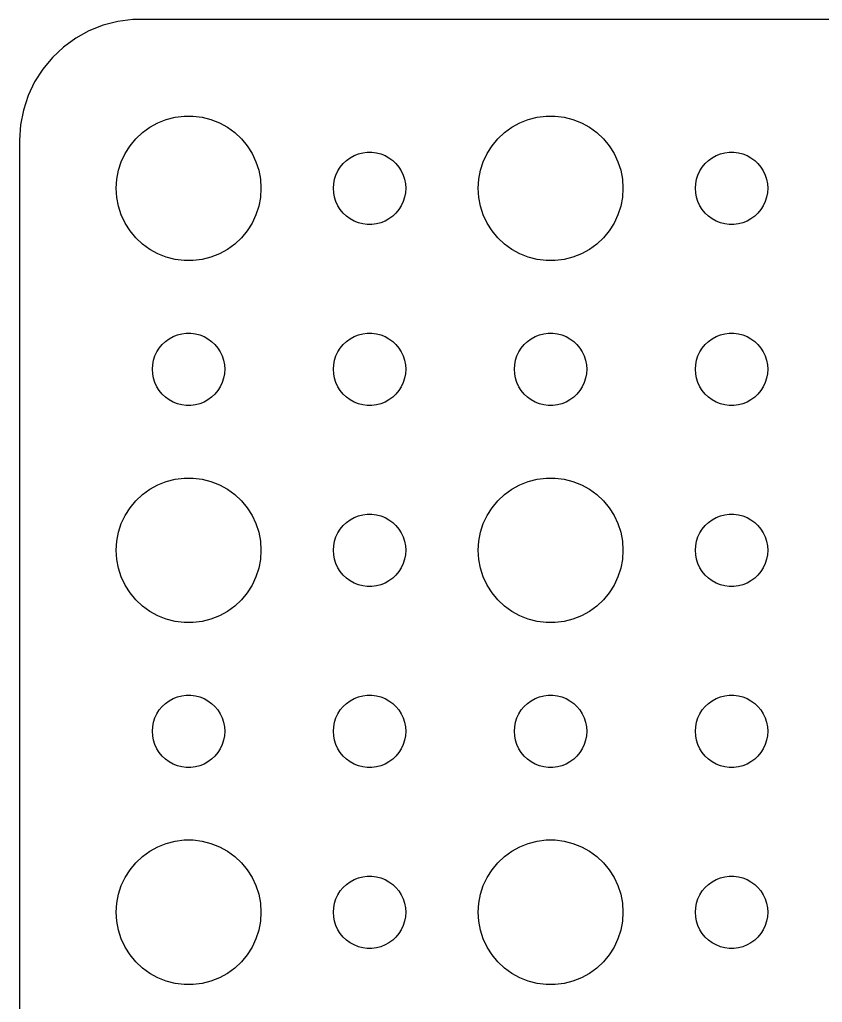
# Model space of a CAD drawing. Header units: metres. Extents: x -37 to 37, y 215 to 541.
# Drawn here: x -37 to -3.74, y 416.27 to 456.99 of the extents above; entities that cross this region are included whole.
import ezdxf

# ---------------------------------------------------------------- set-up
doc = ezdxf.new("R2010")
doc.units = ezdxf.units.M

msp = doc.modelspace()

# ---------------------------------------------------------------- linework, layer by layer
for p, q in [((-32.3139, 456.99), (-32.9369, 456.911)), ((32.3139, 456.99), (-32.3139, 456.99)), ((-34.1289, 456.524), (-34.6791, 456.222)), ((-33.5451, 456.755), (-34.1289, 456.524)), ((-32.9369, 456.911), (-33.5451, 456.755)), ((-34.6791, 456.222), (-35.1871, 455.853)), ((-35.1871, 455.853), (-35.6448, 455.423)), ((-35.6448, 455.423), (-36.0451, 454.939)), ((-36.0451, 454.939), (-36.3815, 454.409)), ((-36.3815, 454.409), (-36.6489, 453.841)), ((-36.6489, 453.841), (-36.8429, 453.243)), ((-36.8429, 453.243), (-36.9606, 452.627)), ((-31.2773, 452.714), (-30.927, 452.853)), ((-30.927, 452.853), (-30.5621, 452.947)), ((-30.5621, 452.947), (-30.1884, 452.994)), ((-30.1884, 452.994), (-29.8116, 452.994)), ((-29.8116, 452.994), (-29.4379, 452.947)), ((-29.4379, 452.947), (-29.0729, 452.853)), ((-29.0729, 452.853), (-28.7227, 452.714)), ((-16.2773, 452.714), (-15.927, 452.853)), ((-15.927, 452.853), (-15.5621, 452.947)), ((-15.5621, 452.947), (-15.1884, 452.994)), ((-15.1884, 452.994), (-14.8116, 452.994)), ((-14.8116, 452.994), (-14.4379, 452.947)), ((-14.4379, 452.947), (-14.0729, 452.853)), ((-14.0729, 452.853), (-13.7227, 452.714)), ((-36.9606, 452.627), (-37, 452)), ((-31.9123, 452.312), (-31.6075, 452.533)), ((-31.6075, 452.533), (-31.2773, 452.714)), ((-28.7227, 452.714), (-28.3925, 452.533)), ((-28.3925, 452.533), (-28.0877, 452.312)), ((-16.9123, 452.312), (-16.6075, 452.533)), ((-16.6075, 452.533), (-16.2773, 452.714)), ((-13.7227, 452.714), (-13.3925, 452.533)), ((-13.3925, 452.533), (-13.0877, 452.312)), ((-32.427, 451.763), (-32.1869, 452.054)), ((-32.1869, 452.054), (-31.9123, 452.312)), ((-28.0877, 452.312), (-27.8131, 452.054)), ((-27.8131, 452.054), (-27.5729, 451.763)), ((-17.427, 451.763), (-17.1869, 452.054)), ((-17.1869, 452.054), (-16.9123, 452.312)), ((-13.0877, 452.312), (-12.8131, 452.054)), ((-12.8131, 452.054), (-12.5729, 451.763)), ((-37, 452), (-37, 388)), ((-32.6289, 451.445), (-32.427, 451.763)), ((-27.5729, 451.763), (-27.3711, 451.445)), ((-17.6289, 451.445), (-17.427, 451.763)), ((-12.5729, 451.763), (-12.3711, 451.445)), ((-32.7893, 451.104), (-32.6289, 451.445)), ((-27.3711, 451.445), (-27.2107, 451.104)), ((-23.4561, 451.156), (-23.3037, 451.266)), ((-23.3037, 451.266), (-23.1387, 451.357)), ((-23.1387, 451.357), (-22.9635, 451.427)), ((-22.9635, 451.427), (-22.7811, 451.473)), ((-22.7811, 451.473), (-22.5942, 451.497)), ((-22.5942, 451.497), (-22.4058, 451.497)), ((-22.4058, 451.497), (-22.2189, 451.473)), ((-22.2189, 451.473), (-22.0365, 451.427)), ((-22.0365, 451.427), (-21.8613, 451.357)), ((-21.8613, 451.357), (-21.6963, 451.266)), ((-21.6963, 451.266), (-21.5439, 451.156)), ((-17.7893, 451.104), (-17.6289, 451.445)), ((-12.3711, 451.445), (-12.2107, 451.104)), ((-8.45613, 451.156), (-8.30373, 451.266)), ((-8.30373, 451.266), (-8.13866, 451.357)), ((-8.13866, 451.357), (-7.96352, 451.427)), ((-7.96352, 451.427), (-7.78107, 451.473)), ((-7.78107, 451.473), (-7.59418, 451.497)), ((-7.59418, 451.497), (-7.40581, 451.497)), ((-7.40581, 451.497), (-7.21892, 451.473)), ((-7.21892, 451.473), (-7.03647, 451.427)), ((-7.03647, 451.427), (-6.86133, 451.357)), ((-6.86133, 451.357), (-6.69626, 451.266)), ((-6.69626, 451.266), (-6.54385, 451.156)), ((-32.9057, 450.746), (-32.7893, 451.104)), ((-27.2107, 451.104), (-27.0942, 450.746)), ((-23.8145, 450.723), (-23.7135, 450.882)), ((-23.7135, 450.882), (-23.5934, 451.027)), ((-23.5934, 451.027), (-23.4561, 451.156)), ((-21.5439, 451.156), (-21.4065, 451.027)), ((-21.4065, 451.027), (-21.2865, 450.882)), ((-21.2865, 450.882), (-21.1855, 450.723)), ((-17.9057, 450.746), (-17.7893, 451.104)), ((-12.2107, 451.104), (-12.0942, 450.746)), ((-8.81445, 450.723), (-8.71352, 450.882)), ((-8.71352, 450.882), (-8.59344, 451.027)), ((-8.59344, 451.027), (-8.45613, 451.156)), ((-6.54385, 451.156), (-6.40654, 451.027)), ((-6.40654, 451.027), (-6.28647, 450.882)), ((-6.28647, 450.882), (-6.18553, 450.723)), ((-32.9763, 450.376), (-32.9057, 450.746)), ((-27.0942, 450.746), (-27.0237, 450.376)), ((-23.9529, 450.373), (-23.8947, 450.552)), ((-23.8947, 450.552), (-23.8145, 450.723)), ((-21.1855, 450.723), (-21.1053, 450.552)), ((-21.1053, 450.552), (-21.0471, 450.373)), ((-17.9763, 450.376), (-17.9057, 450.746)), ((-12.0942, 450.746), (-12.0237, 450.376)), ((-8.95287, 450.373), (-8.89465, 450.552)), ((-8.89465, 450.552), (-8.81445, 450.723)), ((-6.18553, 450.723), (-6.10533, 450.552)), ((-6.10533, 450.552), (-6.04712, 450.373)), ((-33, 450), (-32.9763, 450.376)), ((-32.9763, 449.624), (-33, 450)), ((-27.0237, 450.376), (-27, 450)), ((-27, 450), (-27.0237, 449.624)), ((-24, 450), (-23.9882, 450.188)), ((-23.9882, 449.812), (-24, 450)), ((-23.9882, 450.188), (-23.9529, 450.373)), ((-21.0471, 450.373), (-21.0118, 450.188)), ((-21.0118, 450.188), (-21, 450)), ((-21, 450), (-21.0118, 449.812)), ((-18, 450), (-17.9763, 450.376)), ((-17.9763, 449.624), (-18, 450)), ((-12.0237, 450.376), (-12, 450)), ((-12, 450), (-12.0237, 449.624)), ((-9, 450), (-8.98816, 450.188)), ((-8.98816, 449.812), (-9, 450)), ((-8.98816, 450.188), (-8.95287, 450.373)), ((-6.04712, 450.373), (-6.01183, 450.188)), ((-6.01183, 450.188), (-6, 450)), ((-6, 450), (-6.01183, 449.812)), ((-32.9057, 449.254), (-32.9763, 449.624)), ((-27.0237, 449.624), (-27.0942, 449.254)), ((-23.9529, 449.627), (-23.9882, 449.812)), ((-23.8947, 449.448), (-23.9529, 449.627)), ((-21.0471, 449.627), (-21.1053, 449.448)), ((-21.0118, 449.812), (-21.0471, 449.627)), ((-17.9057, 449.254), (-17.9763, 449.624)), ((-12.0237, 449.624), (-12.0942, 449.254)), ((-8.95287, 449.627), (-8.98816, 449.812)), ((-8.89465, 449.448), (-8.95287, 449.627)), ((-6.04712, 449.627), (-6.10533, 449.448)), ((-6.01183, 449.812), (-6.04712, 449.627)), ((-32.7893, 448.896), (-32.9057, 449.254)), ((-27.0942, 449.254), (-27.2107, 448.896)), ((-23.8145, 449.277), (-23.8947, 449.448)), ((-23.7135, 449.118), (-23.8145, 449.277)), ((-21.1855, 449.277), (-21.2865, 449.118)), ((-21.1053, 449.448), (-21.1855, 449.277)), ((-17.7893, 448.896), (-17.9057, 449.254)), ((-12.0942, 449.254), (-12.2107, 448.896)), ((-8.81445, 449.277), (-8.89465, 449.448)), ((-8.71352, 449.118), (-8.81445, 449.277)), ((-6.18553, 449.277), (-6.28647, 449.118)), ((-6.10533, 449.448), (-6.18553, 449.277)), ((-32.6289, 448.555), (-32.7893, 448.896)), ((-27.2107, 448.896), (-27.3711, 448.555)), ((-23.5934, 448.973), (-23.7135, 449.118)), ((-23.4561, 448.844), (-23.5934, 448.973)), ((-23.3037, 448.734), (-23.4561, 448.844)), ((-21.5439, 448.844), (-21.6963, 448.734)), ((-21.4065, 448.973), (-21.5439, 448.844)), ((-21.2865, 449.118), (-21.4065, 448.973)), ((-17.6289, 448.555), (-17.7893, 448.896)), ((-12.2107, 448.896), (-12.3711, 448.555)), ((-8.59344, 448.973), (-8.71352, 449.118)), ((-8.45613, 448.844), (-8.59344, 448.973)), ((-8.30373, 448.734), (-8.45613, 448.844)), ((-6.54385, 448.844), (-6.69626, 448.734)), ((-6.40654, 448.973), (-6.54385, 448.844)), ((-6.28647, 449.118), (-6.40654, 448.973)), ((-32.427, 448.237), (-32.6289, 448.555)), ((-27.3711, 448.555), (-27.5729, 448.237)), ((-23.1387, 448.643), (-23.3037, 448.734)), ((-22.9635, 448.573), (-23.1387, 448.643)), ((-22.7811, 448.527), (-22.9635, 448.573)), ((-22.5942, 448.503), (-22.7811, 448.527)), ((-22.4058, 448.503), (-22.5942, 448.503)), ((-22.2189, 448.527), (-22.4058, 448.503)), ((-22.0365, 448.573), (-22.2189, 448.527)), ((-21.8613, 448.643), (-22.0365, 448.573)), ((-21.6963, 448.734), (-21.8613, 448.643)), ((-17.427, 448.237), (-17.6289, 448.555)), ((-12.3711, 448.555), (-12.5729, 448.237)), ((-8.13866, 448.643), (-8.30373, 448.734)), ((-7.96352, 448.573), (-8.13866, 448.643)), ((-7.78107, 448.527), (-7.96352, 448.573)), ((-7.59418, 448.503), (-7.78107, 448.527)), ((-7.40581, 448.503), (-7.59418, 448.503)), ((-7.21892, 448.527), (-7.40581, 448.503)), ((-7.03647, 448.573), (-7.21892, 448.527)), ((-6.86133, 448.643), (-7.03647, 448.573)), ((-6.69626, 448.734), (-6.86133, 448.643)), ((-32.1869, 447.946), (-32.427, 448.237)), ((-27.5729, 448.237), (-27.8131, 447.946)), ((-17.1869, 447.946), (-17.427, 448.237)), ((-12.5729, 448.237), (-12.8131, 447.946)), ((-31.9123, 447.688), (-32.1869, 447.946)), ((-31.6075, 447.467), (-31.9123, 447.688)), ((-28.0877, 447.688), (-28.3925, 447.467)), ((-27.8131, 447.946), (-28.0877, 447.688)), ((-16.9123, 447.688), (-17.1869, 447.946)), ((-16.6075, 447.467), (-16.9123, 447.688)), ((-13.0877, 447.688), (-13.3925, 447.467)), ((-12.8131, 447.946), (-13.0877, 447.688)), ((-31.2773, 447.286), (-31.6075, 447.467)), ((-30.927, 447.147), (-31.2773, 447.286)), ((-28.7227, 447.286), (-29.0729, 447.147)), ((-28.3925, 447.467), (-28.7227, 447.286)), ((-16.2773, 447.286), (-16.6075, 447.467)), ((-15.927, 447.147), (-16.2773, 447.286)), ((-13.7227, 447.286), (-14.0729, 447.147)), ((-13.3925, 447.467), (-13.7227, 447.286)), ((-30.5621, 447.053), (-30.927, 447.147)), ((-30.1884, 447.006), (-30.5621, 447.053)), ((-29.8116, 447.006), (-30.1884, 447.006)), ((-29.4379, 447.053), (-29.8116, 447.006)), ((-29.0729, 447.147), (-29.4379, 447.053)), ((-15.5621, 447.053), (-15.927, 447.147)), ((-15.1884, 447.006), (-15.5621, 447.053)), ((-14.8116, 447.006), (-15.1884, 447.006)), ((-14.4379, 447.053), (-14.8116, 447.006)), ((-14.0729, 447.147), (-14.4379, 447.053)), ((-30.6387, 443.857), (-30.4635, 443.927)), ((-30.4635, 443.927), (-30.2811, 443.973)), ((-30.2811, 443.973), (-30.0942, 443.997)), ((-30.0942, 443.997), (-29.9058, 443.997)), ((-29.9058, 443.997), (-29.7189, 443.973)), ((-29.7189, 443.973), (-29.5365, 443.927)), ((-29.5365, 443.927), (-29.3613, 443.857)), ((-23.1387, 443.857), (-22.9635, 443.927)), ((-22.9635, 443.927), (-22.7811, 443.973)), ((-22.7811, 443.973), (-22.5942, 443.997)), ((-22.5942, 443.997), (-22.4058, 443.997)), ((-22.4058, 443.997), (-22.2189, 443.973)), ((-22.2189, 443.973), (-22.0365, 443.927)), ((-22.0365, 443.927), (-21.8613, 443.857)), ((-15.6387, 443.857), (-15.4635, 443.927)), ((-15.4635, 443.927), (-15.2811, 443.973)), ((-15.2811, 443.973), (-15.0942, 443.997)), ((-15.0942, 443.997), (-14.9058, 443.997)), ((-14.9058, 443.997), (-14.7189, 443.973)), ((-14.7189, 443.973), (-14.5365, 443.927)), ((-14.5365, 443.927), (-14.3613, 443.857)), ((-8.13866, 443.857), (-7.96352, 443.927)), ((-7.96352, 443.927), (-7.78107, 443.973)), ((-7.78107, 443.973), (-7.59418, 443.997)), ((-7.59418, 443.997), (-7.40581, 443.997)), ((-7.40581, 443.997), (-7.21892, 443.973)), ((-7.21892, 443.973), (-7.03647, 443.927)), ((-7.03647, 443.927), (-6.86133, 443.857)), ((-31.2135, 443.382), (-31.0934, 443.527)), ((-31.0934, 443.527), (-30.9561, 443.656)), ((-30.9561, 443.656), (-30.8037, 443.766)), ((-30.8037, 443.766), (-30.6387, 443.857)), ((-29.3613, 443.857), (-29.1963, 443.766)), ((-29.1963, 443.766), (-29.0439, 443.656)), ((-29.0439, 443.656), (-28.9065, 443.527)), ((-28.9065, 443.527), (-28.7865, 443.382)), ((-23.7135, 443.382), (-23.5934, 443.527)), ((-23.5934, 443.527), (-23.4561, 443.656)), ((-23.4561, 443.656), (-23.3037, 443.766)), ((-23.3037, 443.766), (-23.1387, 443.857)), ((-21.8613, 443.857), (-21.6963, 443.766)), ((-21.6963, 443.766), (-21.5439, 443.656)), ((-21.5439, 443.656), (-21.4065, 443.527)), ((-21.4065, 443.527), (-21.2865, 443.382)), ((-16.2135, 443.382), (-16.0934, 443.527)), ((-16.0934, 443.527), (-15.9561, 443.656)), ((-15.9561, 443.656), (-15.8037, 443.766)), ((-15.8037, 443.766), (-15.6387, 443.857)), ((-14.3613, 443.857), (-14.1963, 443.766)), ((-14.1963, 443.766), (-14.0439, 443.656)), ((-14.0439, 443.656), (-13.9065, 443.527)), ((-13.9065, 443.527), (-13.7865, 443.382)), ((-8.71352, 443.382), (-8.59344, 443.527)), ((-8.59344, 443.527), (-8.45613, 443.656)), ((-8.45613, 443.656), (-8.30373, 443.766)), ((-8.30373, 443.766), (-8.13866, 443.857)), ((-6.86133, 443.857), (-6.69626, 443.766)), ((-6.69626, 443.766), (-6.54385, 443.656)), ((-6.54385, 443.656), (-6.40654, 443.527)), ((-6.40654, 443.527), (-6.28647, 443.382)), ((-31.3947, 443.052), (-31.3145, 443.223)), ((-31.3145, 443.223), (-31.2135, 443.382)), ((-28.7865, 443.382), (-28.6855, 443.223)), ((-28.6855, 443.223), (-28.6053, 443.052)), ((-23.8947, 443.052), (-23.8145, 443.223)), ((-23.8145, 443.223), (-23.7135, 443.382)), ((-21.2865, 443.382), (-21.1855, 443.223)), ((-21.1855, 443.223), (-21.1053, 443.052)), ((-16.3947, 443.052), (-16.3145, 443.223)), ((-16.3145, 443.223), (-16.2135, 443.382)), ((-13.7865, 443.382), (-13.6855, 443.223)), ((-13.6855, 443.223), (-13.6053, 443.052)), ((-8.89465, 443.052), (-8.81445, 443.223)), ((-8.81445, 443.223), (-8.71352, 443.382)), ((-6.28647, 443.382), (-6.18553, 443.223)), ((-6.18553, 443.223), (-6.10533, 443.052)), ((-31.5, 442.5), (-31.4882, 442.688)), ((-31.4882, 442.688), (-31.4529, 442.873)), ((-31.4529, 442.873), (-31.3947, 443.052)), ((-28.6053, 443.052), (-28.5471, 442.873)), ((-28.5471, 442.873), (-28.5118, 442.688)), ((-28.5118, 442.688), (-28.5, 442.5)), ((-24, 442.5), (-23.9882, 442.688)), ((-23.9882, 442.688), (-23.9529, 442.873)), ((-23.9529, 442.873), (-23.8947, 443.052)), ((-21.1053, 443.052), (-21.0471, 442.873)), ((-21.0471, 442.873), (-21.0118, 442.688)), ((-21.0118, 442.688), (-21, 442.5)), ((-16.5, 442.5), (-16.4882, 442.688)), ((-16.4882, 442.688), (-16.4529, 442.873)), ((-16.4529, 442.873), (-16.3947, 443.052)), ((-13.6053, 443.052), (-13.5471, 442.873)), ((-13.5471, 442.873), (-13.5118, 442.688)), ((-13.5118, 442.688), (-13.5, 442.5)), ((-9, 442.5), (-8.98816, 442.688)), ((-8.98816, 442.688), (-8.95287, 442.873)), ((-8.95287, 442.873), (-8.89465, 443.052)), ((-6.10533, 443.052), (-6.04712, 442.873)), ((-6.04712, 442.873), (-6.01183, 442.688)), ((-6.01183, 442.688), (-6, 442.5)), ((-31.4882, 442.312), (-31.5, 442.5)), ((-31.4529, 442.127), (-31.4882, 442.312)), ((-28.5118, 442.312), (-28.5471, 442.127)), ((-28.5, 442.5), (-28.5118, 442.312)), ((-23.9882, 442.312), (-24, 442.5)), ((-23.9529, 442.127), (-23.9882, 442.312)), ((-21.0118, 442.312), (-21.0471, 442.127)), ((-21, 442.5), (-21.0118, 442.312)), ((-16.4882, 442.312), (-16.5, 442.5)), ((-16.4529, 442.127), (-16.4882, 442.312)), ((-13.5118, 442.312), (-13.5471, 442.127)), ((-13.5, 442.5), (-13.5118, 442.312)), ((-8.98816, 442.312), (-9, 442.5)), ((-8.95287, 442.127), (-8.98816, 442.312)), ((-6.01183, 442.312), (-6.04712, 442.127)), ((-6, 442.5), (-6.01183, 442.312)), ((-31.3947, 441.948), (-31.4529, 442.127)), ((-31.3145, 441.777), (-31.3947, 441.948)), ((-28.6053, 441.948), (-28.6855, 441.777)), ((-28.5471, 442.127), (-28.6053, 441.948)), ((-23.8947, 441.948), (-23.9529, 442.127)), ((-23.8145, 441.777), (-23.8947, 441.948)), ((-21.1053, 441.948), (-21.1855, 441.777)), ((-21.0471, 442.127), (-21.1053, 441.948)), ((-16.3947, 441.948), (-16.4529, 442.127)), ((-16.3145, 441.777), (-16.3947, 441.948)), ((-13.6053, 441.948), (-13.6855, 441.777)), ((-13.5471, 442.127), (-13.6053, 441.948)), ((-8.89465, 441.948), (-8.95287, 442.127)), ((-8.81445, 441.777), (-8.89465, 441.948)), ((-6.10533, 441.948), (-6.18553, 441.777)), ((-6.04712, 442.127), (-6.10533, 441.948)), ((-31.2135, 441.618), (-31.3145, 441.777)), ((-31.0934, 441.473), (-31.2135, 441.618)), ((-30.9561, 441.344), (-31.0934, 441.473)), ((-28.9065, 441.473), (-29.0439, 441.344)), ((-28.7865, 441.618), (-28.9065, 441.473)), ((-28.6855, 441.777), (-28.7865, 441.618)), ((-23.7135, 441.618), (-23.8145, 441.777)), ((-23.5934, 441.473), (-23.7135, 441.618)), ((-23.4561, 441.344), (-23.5934, 441.473)), ((-21.4065, 441.473), (-21.5439, 441.344)), ((-21.2865, 441.618), (-21.4065, 441.473)), ((-21.1855, 441.777), (-21.2865, 441.618)), ((-16.2135, 441.618), (-16.3145, 441.777)), ((-16.0934, 441.473), (-16.2135, 441.618)), ((-15.9561, 441.344), (-16.0934, 441.473)), ((-13.9065, 441.473), (-14.0439, 441.344)), ((-13.7865, 441.618), (-13.9065, 441.473)), ((-13.6855, 441.777), (-13.7865, 441.618)), ((-8.71352, 441.618), (-8.81445, 441.777)), ((-8.59344, 441.473), (-8.71352, 441.618)), ((-8.45613, 441.344), (-8.59344, 441.473)), ((-6.40654, 441.473), (-6.54385, 441.344)), ((-6.28647, 441.618), (-6.40654, 441.473)), ((-6.18553, 441.777), (-6.28647, 441.618)), ((-30.8037, 441.234), (-30.9561, 441.344)), ((-30.6387, 441.143), (-30.8037, 441.234)), ((-30.4635, 441.073), (-30.6387, 441.143)), ((-30.2811, 441.027), (-30.4635, 441.073)), ((-29.5365, 441.073), (-29.7189, 441.027)), ((-29.3613, 441.143), (-29.5365, 441.073)), ((-29.1963, 441.234), (-29.3613, 441.143)), ((-29.0439, 441.344), (-29.1963, 441.234)), ((-23.3037, 441.234), (-23.4561, 441.344)), ((-23.1387, 441.143), (-23.3037, 441.234)), ((-22.9635, 441.073), (-23.1387, 441.143)), ((-22.7811, 441.027), (-22.9635, 441.073)), ((-22.0365, 441.073), (-22.2189, 441.027)), ((-21.8613, 441.143), (-22.0365, 441.073)), ((-21.6963, 441.234), (-21.8613, 441.143)), ((-21.5439, 441.344), (-21.6963, 441.234)), ((-15.8037, 441.234), (-15.9561, 441.344)), ((-15.6387, 441.143), (-15.8037, 441.234)), ((-15.4635, 441.073), (-15.6387, 441.143)), ((-15.2811, 441.027), (-15.4635, 441.073)), ((-14.5365, 441.073), (-14.7189, 441.027)), ((-14.3613, 441.143), (-14.5365, 441.073)), ((-14.1963, 441.234), (-14.3613, 441.143)), ((-14.0439, 441.344), (-14.1963, 441.234)), ((-8.30373, 441.234), (-8.45613, 441.344)), ((-8.13866, 441.143), (-8.30373, 441.234)), ((-7.96352, 441.073), (-8.13866, 441.143)), ((-7.78107, 441.027), (-7.96352, 441.073)), ((-7.03647, 441.073), (-7.21892, 441.027)), ((-6.86133, 441.143), (-7.03647, 441.073)), ((-6.69626, 441.234), (-6.86133, 441.143)), ((-6.54385, 441.344), (-6.69626, 441.234)), ((-30.0942, 441.003), (-30.2811, 441.027)), ((-29.9058, 441.003), (-30.0942, 441.003)), ((-29.7189, 441.027), (-29.9058, 441.003)), ((-22.5942, 441.003), (-22.7811, 441.027)), ((-22.4058, 441.003), (-22.5942, 441.003)), ((-22.2189, 441.027), (-22.4058, 441.003)), ((-15.0942, 441.003), (-15.2811, 441.027)), ((-14.9058, 441.003), (-15.0942, 441.003)), ((-14.7189, 441.027), (-14.9058, 441.003)), ((-7.59418, 441.003), (-7.78107, 441.027)), ((-7.40581, 441.003), (-7.59418, 441.003)), ((-7.21892, 441.027), (-7.40581, 441.003)), ((-31.2773, 437.714), (-30.927, 437.853)), ((-30.927, 437.853), (-30.5621, 437.947)), ((-30.5621, 437.947), (-30.1884, 437.994)), ((-30.1884, 437.994), (-29.8116, 437.994)), ((-29.8116, 437.994), (-29.4379, 437.947)), ((-29.4379, 437.947), (-29.0729, 437.853)), ((-29.0729, 437.853), (-28.7227, 437.714)), ((-16.2773, 437.714), (-15.927, 437.853)), ((-15.927, 437.853), (-15.5621, 437.947)), ((-15.5621, 437.947), (-15.1884, 437.994)), ((-15.1884, 437.994), (-14.8116, 437.994)), ((-14.8116, 437.994), (-14.4379, 437.947)), ((-14.4379, 437.947), (-14.0729, 437.853)), ((-14.0729, 437.853), (-13.7227, 437.714)), ((-31.9123, 437.312), (-31.6075, 437.533)), ((-31.6075, 437.533), (-31.2773, 437.714)), ((-28.7227, 437.714), (-28.3925, 437.533)), ((-28.3925, 437.533), (-28.0877, 437.312)), ((-16.9123, 437.312), (-16.6075, 437.533)), ((-16.6075, 437.533), (-16.2773, 437.714)), ((-13.7227, 437.714), (-13.3925, 437.533)), ((-13.3925, 437.533), (-13.0877, 437.312)), ((-32.427, 436.763), (-32.1869, 437.054)), ((-32.1869, 437.054), (-31.9123, 437.312)), ((-28.0877, 437.312), (-27.8131, 437.054)), ((-27.8131, 437.054), (-27.5729, 436.763)), ((-17.427, 436.763), (-17.1869, 437.054)), ((-17.1869, 437.054), (-16.9123, 437.312)), ((-13.0877, 437.312), (-12.8131, 437.054)), ((-12.8131, 437.054), (-12.5729, 436.763)), ((-32.6289, 436.445), (-32.427, 436.763)), ((-27.5729, 436.763), (-27.3711, 436.445)), ((-17.6289, 436.445), (-17.427, 436.763)), ((-12.5729, 436.763), (-12.3711, 436.445)), ((-32.7893, 436.104), (-32.6289, 436.445)), ((-27.3711, 436.445), (-27.2107, 436.104)), ((-23.5934, 436.027), (-23.4561, 436.156)), ((-23.4561, 436.156), (-23.3037, 436.266)), ((-23.3037, 436.266), (-23.1387, 436.357)), ((-23.1387, 436.357), (-22.9635, 436.427)), ((-22.9635, 436.427), (-22.7811, 436.473)), ((-22.7811, 436.473), (-22.5942, 436.497)), ((-22.5942, 436.497), (-22.4058, 436.497)), ((-22.4058, 436.497), (-22.2189, 436.473)), ((-22.2189, 436.473), (-22.0365, 436.427)), ((-22.0365, 436.427), (-21.8613, 436.357)), ((-21.8613, 436.357), (-21.6963, 436.266)), ((-21.6963, 436.266), (-21.5439, 436.156)), ((-21.5439, 436.156), (-21.4065, 436.027)), ((-17.7893, 436.104), (-17.6289, 436.445)), ((-12.3711, 436.445), (-12.2107, 436.104)), ((-8.59344, 436.027), (-8.45613, 436.156)), ((-8.45613, 436.156), (-8.30373, 436.266)), ((-8.30373, 436.266), (-8.13866, 436.357)), ((-8.13866, 436.357), (-7.96352, 436.427)), ((-7.96352, 436.427), (-7.78107, 436.473)), ((-7.78107, 436.473), (-7.59418, 436.497)), ((-7.59418, 436.497), (-7.40581, 436.497)), ((-7.40581, 436.497), (-7.21892, 436.473)), ((-7.21892, 436.473), (-7.03647, 436.427)), ((-7.03647, 436.427), (-6.86133, 436.357)), ((-6.86133, 436.357), (-6.69626, 436.266)), ((-6.69626, 436.266), (-6.54385, 436.156)), ((-6.54385, 436.156), (-6.40654, 436.027)), ((-32.9763, 435.376), (-32.9057, 435.746)), ((-32.9057, 435.746), (-32.7893, 436.104)), ((-27.2107, 436.104), (-27.0942, 435.746)), ((-27.0942, 435.746), (-27.0237, 435.376)), ((-23.8145, 435.723), (-23.7135, 435.882)), ((-23.7135, 435.882), (-23.5934, 436.027)), ((-21.4065, 436.027), (-21.2865, 435.882)), ((-21.2865, 435.882), (-21.1855, 435.723)), ((-17.9763, 435.376), (-17.9057, 435.746)), ((-17.9057, 435.746), (-17.7893, 436.104)), ((-12.2107, 436.104), (-12.0942, 435.746)), ((-12.0942, 435.746), (-12.0237, 435.376)), ((-8.81445, 435.723), (-8.71352, 435.882)), ((-8.71352, 435.882), (-8.59344, 436.027)), ((-6.40654, 436.027), (-6.28647, 435.882)), ((-6.28647, 435.882), (-6.18553, 435.723)), ((-33, 435), (-32.9763, 435.376)), ((-27.0237, 435.376), (-27, 435)), ((-23.9882, 435.188), (-23.9529, 435.373)), ((-23.9529, 435.373), (-23.8947, 435.552)), ((-23.8947, 435.552), (-23.8145, 435.723)), ((-21.1855, 435.723), (-21.1053, 435.552)), ((-21.1053, 435.552), (-21.0471, 435.373)), ((-21.0471, 435.373), (-21.0118, 435.188)), ((-18, 435), (-17.9763, 435.376)), ((-12.0237, 435.376), (-12, 435)), ((-8.98816, 435.188), (-8.95287, 435.373)), ((-8.95287, 435.373), (-8.89465, 435.552)), ((-8.89465, 435.552), (-8.81445, 435.723)), ((-6.18553, 435.723), (-6.10533, 435.552)), ((-6.10533, 435.552), (-6.04712, 435.373)), ((-6.04712, 435.373), (-6.01183, 435.188)), ((-32.9763, 434.624), (-33, 435)), ((-27, 435), (-27.0237, 434.624)), ((-24, 435), (-23.9882, 435.188)), ((-23.9882, 434.812), (-24, 435)), ((-21.0118, 435.188), (-21, 435)), ((-21, 435), (-21.0118, 434.812)), ((-17.9763, 434.624), (-18, 435)), ((-12, 435), (-12.0237, 434.624)), ((-9, 435), (-8.98816, 435.188)), ((-8.98816, 434.812), (-9, 435)), ((-6.01183, 435.188), (-6, 435)), ((-6, 435), (-6.01183, 434.812)), ((-32.9057, 434.254), (-32.9763, 434.624)), ((-27.0237, 434.624), (-27.0942, 434.254)), ((-23.9529, 434.627), (-23.9882, 434.812)), ((-23.8947, 434.448), (-23.9529, 434.627)), ((-21.0471, 434.627), (-21.1053, 434.448)), ((-21.0118, 434.812), (-21.0471, 434.627)), ((-17.9057, 434.254), (-17.9763, 434.624)), ((-12.0237, 434.624), (-12.0942, 434.254)), ((-8.95287, 434.627), (-8.98816, 434.812)), ((-8.89465, 434.448), (-8.95287, 434.627)), ((-6.04712, 434.627), (-6.10533, 434.448)), ((-6.01183, 434.812), (-6.04712, 434.627)), ((-32.7893, 433.896), (-32.9057, 434.254)), ((-27.0942, 434.254), (-27.2107, 433.896)), ((-23.8145, 434.277), (-23.8947, 434.448)), ((-23.7135, 434.118), (-23.8145, 434.277)), ((-23.5934, 433.973), (-23.7135, 434.118)), ((-21.2865, 434.118), (-21.4065, 433.973)), ((-21.1855, 434.277), (-21.2865, 434.118)), ((-21.1053, 434.448), (-21.1855, 434.277)), ((-17.7893, 433.896), (-17.9057, 434.254)), ((-12.0942, 434.254), (-12.2107, 433.896)), ((-8.81445, 434.277), (-8.89465, 434.448)), ((-8.71352, 434.118), (-8.81445, 434.277)), ((-8.59344, 433.973), (-8.71352, 434.118)), ((-6.28647, 434.118), (-6.40654, 433.973)), ((-6.18553, 434.277), (-6.28647, 434.118)), ((-6.10533, 434.448), (-6.18553, 434.277)), ((-32.6289, 433.555), (-32.7893, 433.896)), ((-27.2107, 433.896), (-27.3711, 433.555)), ((-23.4561, 433.844), (-23.5934, 433.973)), ((-23.3037, 433.734), (-23.4561, 433.844)), ((-23.1387, 433.643), (-23.3037, 433.734)), ((-21.6963, 433.734), (-21.8613, 433.643)), ((-21.5439, 433.844), (-21.6963, 433.734)), ((-21.4065, 433.973), (-21.5439, 433.844)), ((-17.6289, 433.555), (-17.7893, 433.896)), ((-12.2107, 433.896), (-12.3711, 433.555)), ((-8.45613, 433.844), (-8.59344, 433.973)), ((-8.30373, 433.734), (-8.45613, 433.844)), ((-8.13866, 433.643), (-8.30373, 433.734)), ((-6.69626, 433.734), (-6.86133, 433.643)), ((-6.54385, 433.844), (-6.69626, 433.734)), ((-6.40654, 433.973), (-6.54385, 433.844)), ((-32.427, 433.237), (-32.6289, 433.555)), ((-27.3711, 433.555), (-27.5729, 433.237)), ((-22.9635, 433.573), (-23.1387, 433.643)), ((-22.7811, 433.527), (-22.9635, 433.573)), ((-22.5942, 433.503), (-22.7811, 433.527)), ((-22.4058, 433.503), (-22.5942, 433.503)), ((-22.2189, 433.527), (-22.4058, 433.503)), ((-22.0365, 433.573), (-22.2189, 433.527)), ((-21.8613, 433.643), (-22.0365, 433.573)), ((-17.427, 433.237), (-17.6289, 433.555)), ((-12.3711, 433.555), (-12.5729, 433.237)), ((-7.96352, 433.573), (-8.13866, 433.643)), ((-7.78107, 433.527), (-7.96352, 433.573)), ((-7.59418, 433.503), (-7.78107, 433.527)), ((-7.40581, 433.503), (-7.59418, 433.503)), ((-7.21892, 433.527), (-7.40581, 433.503)), ((-7.03647, 433.573), (-7.21892, 433.527)), ((-6.86133, 433.643), (-7.03647, 433.573)), ((-32.1869, 432.946), (-32.427, 433.237)), ((-31.9123, 432.688), (-32.1869, 432.946)), ((-27.8131, 432.946), (-28.0877, 432.688)), ((-27.5729, 433.237), (-27.8131, 432.946)), ((-17.1869, 432.946), (-17.427, 433.237)), ((-16.9123, 432.688), (-17.1869, 432.946)), ((-12.8131, 432.946), (-13.0877, 432.688)), ((-12.5729, 433.237), (-12.8131, 432.946)), ((-31.6075, 432.467), (-31.9123, 432.688)), ((-28.0877, 432.688), (-28.3925, 432.467)), ((-16.6075, 432.467), (-16.9123, 432.688)), ((-13.0877, 432.688), (-13.3925, 432.467)), ((-31.2773, 432.286), (-31.6075, 432.467)), ((-30.927, 432.147), (-31.2773, 432.286)), ((-30.5621, 432.053), (-30.927, 432.147)), ((-29.0729, 432.147), (-29.4379, 432.053)), ((-28.7227, 432.286), (-29.0729, 432.147)), ((-28.3925, 432.467), (-28.7227, 432.286)), ((-16.2773, 432.286), (-16.6075, 432.467)), ((-15.927, 432.147), (-16.2773, 432.286)), ((-15.5621, 432.053), (-15.927, 432.147)), ((-14.0729, 432.147), (-14.4379, 432.053)), ((-13.7227, 432.286), (-14.0729, 432.147)), ((-13.3925, 432.467), (-13.7227, 432.286)), ((-30.1884, 432.006), (-30.5621, 432.053)), ((-29.8116, 432.006), (-30.1884, 432.006)), ((-29.4379, 432.053), (-29.8116, 432.006)), ((-15.1884, 432.006), (-15.5621, 432.053)), ((-14.8116, 432.006), (-15.1884, 432.006)), ((-14.4379, 432.053), (-14.8116, 432.006)), ((-30.8037, 428.766), (-30.6387, 428.857)), ((-30.6387, 428.857), (-30.4635, 428.927)), ((-30.4635, 428.927), (-30.2811, 428.973)), ((-30.2811, 428.973), (-30.0942, 428.997)), ((-30.0942, 428.997), (-29.9058, 428.997)), ((-29.9058, 428.997), (-29.7189, 428.973)), ((-29.7189, 428.973), (-29.5365, 428.927)), ((-29.5365, 428.927), (-29.3613, 428.857)), ((-29.3613, 428.857), (-29.1963, 428.766)), ((-23.3037, 428.766), (-23.1387, 428.857)), ((-23.1387, 428.857), (-22.9635, 428.927)), ((-22.9635, 428.927), (-22.7811, 428.973)), ((-22.7811, 428.973), (-22.5942, 428.997)), ((-22.5942, 428.997), (-22.4058, 428.997)), ((-22.4058, 428.997), (-22.2189, 428.973)), ((-22.2189, 428.973), (-22.0365, 428.927)), ((-22.0365, 428.927), (-21.8613, 428.857)), ((-21.8613, 428.857), (-21.6963, 428.766)), ((-15.8037, 428.766), (-15.6387, 428.857)), ((-15.6387, 428.857), (-15.4635, 428.927)), ((-15.4635, 428.927), (-15.2811, 428.973)), ((-15.2811, 428.973), (-15.0942, 428.997)), ((-15.0942, 428.997), (-14.9058, 428.997)), ((-14.9058, 428.997), (-14.7189, 428.973)), ((-14.7189, 428.973), (-14.5365, 428.927)), ((-14.5365, 428.927), (-14.3613, 428.857)), ((-14.3613, 428.857), (-14.1963, 428.766)), ((-8.30373, 428.766), (-8.13866, 428.857)), ((-8.13866, 428.857), (-7.96352, 428.927)), ((-7.96352, 428.927), (-7.78107, 428.973)), ((-7.78107, 428.973), (-7.59418, 428.997)), ((-7.59418, 428.997), (-7.40581, 428.997)), ((-7.40581, 428.997), (-7.21892, 428.973)), ((-7.21892, 428.973), (-7.03647, 428.927)), ((-7.03647, 428.927), (-6.86133, 428.857)), ((-6.86133, 428.857), (-6.69626, 428.766)), ((-31.2135, 428.382), (-31.0934, 428.527)), ((-31.0934, 428.527), (-30.9561, 428.656)), ((-30.9561, 428.656), (-30.8037, 428.766)), ((-29.1963, 428.766), (-29.0439, 428.656)), ((-29.0439, 428.656), (-28.9065, 428.527)), ((-28.9065, 428.527), (-28.7865, 428.382)), ((-23.7135, 428.382), (-23.5934, 428.527)), ((-23.5934, 428.527), (-23.4561, 428.656)), ((-23.4561, 428.656), (-23.3037, 428.766)), ((-21.6963, 428.766), (-21.5439, 428.656)), ((-21.5439, 428.656), (-21.4065, 428.527)), ((-21.4065, 428.527), (-21.2865, 428.382)), ((-16.2135, 428.382), (-16.0934, 428.527)), ((-16.0934, 428.527), (-15.9561, 428.656)), ((-15.9561, 428.656), (-15.8037, 428.766)), ((-14.1963, 428.766), (-14.0439, 428.656)), ((-14.0439, 428.656), (-13.9065, 428.527)), ((-13.9065, 428.527), (-13.7865, 428.382)), ((-8.71352, 428.382), (-8.59344, 428.527)), ((-8.59344, 428.527), (-8.45613, 428.656)), ((-8.45613, 428.656), (-8.30373, 428.766)), ((-6.69626, 428.766), (-6.54385, 428.656)), ((-6.54385, 428.656), (-6.40654, 428.527)), ((-6.40654, 428.527), (-6.28647, 428.382)), ((-31.4529, 427.873), (-31.3947, 428.052)), ((-31.3947, 428.052), (-31.3145, 428.223)), ((-31.3145, 428.223), (-31.2135, 428.382)), ((-28.7865, 428.382), (-28.6855, 428.223)), ((-28.6855, 428.223), (-28.6053, 428.052)), ((-28.6053, 428.052), (-28.5471, 427.873)), ((-23.9529, 427.873), (-23.8947, 428.052)), ((-23.8947, 428.052), (-23.8145, 428.223)), ((-23.8145, 428.223), (-23.7135, 428.382)), ((-21.2865, 428.382), (-21.1855, 428.223)), ((-21.1855, 428.223), (-21.1053, 428.052)), ((-21.1053, 428.052), (-21.0471, 427.873)), ((-16.4529, 427.873), (-16.3947, 428.052)), ((-16.3947, 428.052), (-16.3145, 428.223)), ((-16.3145, 428.223), (-16.2135, 428.382)), ((-13.7865, 428.382), (-13.6855, 428.223)), ((-13.6855, 428.223), (-13.6053, 428.052)), ((-13.6053, 428.052), (-13.5471, 427.873)), ((-8.95287, 427.873), (-8.89465, 428.052)), ((-8.89465, 428.052), (-8.81445, 428.223)), ((-8.81445, 428.223), (-8.71352, 428.382)), ((-6.28647, 428.382), (-6.18553, 428.223)), ((-6.18553, 428.223), (-6.10533, 428.052)), ((-6.10533, 428.052), (-6.04712, 427.873)), ((-31.5, 427.5), (-31.4882, 427.688)), ((-31.4882, 427.688), (-31.4529, 427.873)), ((-28.5471, 427.873), (-28.5118, 427.688)), ((-28.5118, 427.688), (-28.5, 427.5)), ((-24, 427.5), (-23.9882, 427.688)), ((-23.9882, 427.688), (-23.9529, 427.873)), ((-21.0471, 427.873), (-21.0118, 427.688)), ((-21.0118, 427.688), (-21, 427.5)), ((-16.5, 427.5), (-16.4882, 427.688)), ((-16.4882, 427.688), (-16.4529, 427.873)), ((-13.5471, 427.873), (-13.5118, 427.688)), ((-13.5118, 427.688), (-13.5, 427.5)), ((-9, 427.5), (-8.98816, 427.688)), ((-8.98816, 427.688), (-8.95287, 427.873)), ((-6.04712, 427.873), (-6.01183, 427.688)), ((-6.01183, 427.688), (-6, 427.5)), ((-31.4882, 427.312), (-31.5, 427.5)), ((-31.4529, 427.127), (-31.4882, 427.312)), ((-28.5118, 427.312), (-28.5471, 427.127)), ((-28.5, 427.5), (-28.5118, 427.312)), ((-23.9882, 427.312), (-24, 427.5)), ((-23.9529, 427.127), (-23.9882, 427.312)), ((-21.0118, 427.312), (-21.0471, 427.127)), ((-21, 427.5), (-21.0118, 427.312)), ((-16.4882, 427.312), (-16.5, 427.5)), ((-16.4529, 427.127), (-16.4882, 427.312)), ((-13.5118, 427.312), (-13.5471, 427.127)), ((-13.5, 427.5), (-13.5118, 427.312)), ((-8.98816, 427.312), (-9, 427.5)), ((-8.95287, 427.127), (-8.98816, 427.312)), ((-6.01183, 427.312), (-6.04712, 427.127)), ((-6, 427.5), (-6.01183, 427.312)), ((-31.3947, 426.948), (-31.4529, 427.127)), ((-31.3145, 426.777), (-31.3947, 426.948)), ((-28.6053, 426.948), (-28.6855, 426.777)), ((-28.5471, 427.127), (-28.6053, 426.948)), ((-23.8947, 426.948), (-23.9529, 427.127)), ((-23.8145, 426.777), (-23.8947, 426.948)), ((-21.1053, 426.948), (-21.1855, 426.777)), ((-21.0471, 427.127), (-21.1053, 426.948)), ((-16.3947, 426.948), (-16.4529, 427.127)), ((-16.3145, 426.777), (-16.3947, 426.948)), ((-13.6053, 426.948), (-13.6855, 426.777)), ((-13.5471, 427.127), (-13.6053, 426.948)), ((-8.89465, 426.948), (-8.95287, 427.127)), ((-8.81445, 426.777), (-8.89465, 426.948)), ((-6.10533, 426.948), (-6.18553, 426.777)), ((-6.04712, 427.127), (-6.10533, 426.948)), ((-31.2135, 426.618), (-31.3145, 426.777)), ((-31.0934, 426.473), (-31.2135, 426.618)), ((-30.9561, 426.344), (-31.0934, 426.473)), ((-28.9065, 426.473), (-29.0439, 426.344)), ((-28.7865, 426.618), (-28.9065, 426.473)), ((-28.6855, 426.777), (-28.7865, 426.618)), ((-23.7135, 426.618), (-23.8145, 426.777)), ((-23.5934, 426.473), (-23.7135, 426.618)), ((-23.4561, 426.344), (-23.5934, 426.473)), ((-21.4065, 426.473), (-21.5439, 426.344)), ((-21.2865, 426.618), (-21.4065, 426.473)), ((-21.1855, 426.777), (-21.2865, 426.618)), ((-16.2135, 426.618), (-16.3145, 426.777)), ((-16.0934, 426.473), (-16.2135, 426.618)), ((-15.9561, 426.344), (-16.0934, 426.473)), ((-13.9065, 426.473), (-14.0439, 426.344)), ((-13.7865, 426.618), (-13.9065, 426.473)), ((-13.6855, 426.777), (-13.7865, 426.618)), ((-8.71352, 426.618), (-8.81445, 426.777)), ((-8.59344, 426.473), (-8.71352, 426.618)), ((-8.45613, 426.344), (-8.59344, 426.473)), ((-6.40654, 426.473), (-6.54385, 426.344)), ((-6.28647, 426.618), (-6.40654, 426.473)), ((-6.18553, 426.777), (-6.28647, 426.618)), ((-30.8037, 426.234), (-30.9561, 426.344)), ((-30.6387, 426.143), (-30.8037, 426.234)), ((-30.4635, 426.073), (-30.6387, 426.143)), ((-30.2811, 426.027), (-30.4635, 426.073)), ((-30.0942, 426.003), (-30.2811, 426.027)), ((-29.9058, 426.003), (-30.0942, 426.003)), ((-29.7189, 426.027), (-29.9058, 426.003)), ((-29.5365, 426.073), (-29.7189, 426.027)), ((-29.3613, 426.143), (-29.5365, 426.073)), ((-29.1963, 426.234), (-29.3613, 426.143)), ((-29.0439, 426.344), (-29.1963, 426.234)), ((-23.3037, 426.234), (-23.4561, 426.344)), ((-23.1387, 426.143), (-23.3037, 426.234)), ((-22.9635, 426.073), (-23.1387, 426.143)), ((-22.7811, 426.027), (-22.9635, 426.073)), ((-22.5942, 426.003), (-22.7811, 426.027)), ((-22.4058, 426.003), (-22.5942, 426.003)), ((-22.2189, 426.027), (-22.4058, 426.003)), ((-22.0365, 426.073), (-22.2189, 426.027)), ((-21.8613, 426.143), (-22.0365, 426.073)), ((-21.6963, 426.234), (-21.8613, 426.143)), ((-21.5439, 426.344), (-21.6963, 426.234)), ((-15.8037, 426.234), (-15.9561, 426.344)), ((-15.6387, 426.143), (-15.8037, 426.234)), ((-15.4635, 426.073), (-15.6387, 426.143)), ((-15.2811, 426.027), (-15.4635, 426.073)), ((-15.0942, 426.003), (-15.2811, 426.027)), ((-14.9058, 426.003), (-15.0942, 426.003)), ((-14.7189, 426.027), (-14.9058, 426.003)), ((-14.5365, 426.073), (-14.7189, 426.027)), ((-14.3613, 426.143), (-14.5365, 426.073)), ((-14.1963, 426.234), (-14.3613, 426.143)), ((-14.0439, 426.344), (-14.1963, 426.234)), ((-8.30373, 426.234), (-8.45613, 426.344)), ((-8.13866, 426.143), (-8.30373, 426.234)), ((-7.96352, 426.073), (-8.13866, 426.143)), ((-7.78107, 426.027), (-7.96352, 426.073)), ((-7.59418, 426.003), (-7.78107, 426.027)), ((-7.40581, 426.003), (-7.59418, 426.003)), ((-7.21892, 426.027), (-7.40581, 426.003)), ((-7.03647, 426.073), (-7.21892, 426.027)), ((-6.86133, 426.143), (-7.03647, 426.073)), ((-6.69626, 426.234), (-6.86133, 426.143)), ((-6.54385, 426.344), (-6.69626, 426.234)), ((-31.6075, 422.533), (-31.2773, 422.714)), ((-31.2773, 422.714), (-30.927, 422.853)), ((-30.927, 422.853), (-30.5621, 422.947)), ((-30.5621, 422.947), (-30.1884, 422.994)), ((-30.1884, 422.994), (-29.8116, 422.994)), ((-29.8116, 422.994), (-29.4379, 422.947)), ((-29.4379, 422.947), (-29.0729, 422.853)), ((-29.0729, 422.853), (-28.7227, 422.714)), ((-28.7227, 422.714), (-28.3925, 422.533)), ((-16.6075, 422.533), (-16.2773, 422.714)), ((-16.2773, 422.714), (-15.927, 422.853)), ((-15.927, 422.853), (-15.5621, 422.947)), ((-15.5621, 422.947), (-15.1884, 422.994)), ((-15.1884, 422.994), (-14.8116, 422.994)), ((-14.8116, 422.994), (-14.4379, 422.947)), ((-14.4379, 422.947), (-14.0729, 422.853)), ((-14.0729, 422.853), (-13.7227, 422.714)), ((-13.7227, 422.714), (-13.3925, 422.533)), ((-32.1869, 422.054), (-31.9123, 422.312)), ((-31.9123, 422.312), (-31.6075, 422.533)), ((-28.3925, 422.533), (-28.0877, 422.312)), ((-28.0877, 422.312), (-27.8131, 422.054)), ((-17.1869, 422.054), (-16.9123, 422.312)), ((-16.9123, 422.312), (-16.6075, 422.533)), ((-13.3925, 422.533), (-13.0877, 422.312)), ((-13.0877, 422.312), (-12.8131, 422.054)), ((-32.427, 421.763), (-32.1869, 422.054)), ((-27.8131, 422.054), (-27.5729, 421.763)), ((-17.427, 421.763), (-17.1869, 422.054)), ((-12.8131, 422.054), (-12.5729, 421.763)), ((-32.6289, 421.445), (-32.427, 421.763)), ((-27.5729, 421.763), (-27.3711, 421.445)), ((-22.7811, 421.473), (-22.5942, 421.497)), ((-22.5942, 421.497), (-22.4058, 421.497)), ((-22.4058, 421.497), (-22.2189, 421.473)), ((-17.6289, 421.445), (-17.427, 421.763)), ((-12.5729, 421.763), (-12.3711, 421.445)), ((-7.78107, 421.473), (-7.59418, 421.497)), ((-7.59418, 421.497), (-7.40581, 421.497)), ((-7.40581, 421.497), (-7.21892, 421.473)), ((-32.9057, 420.746), (-32.7893, 421.104)), ((-32.7893, 421.104), (-32.6289, 421.445)), ((-27.3711, 421.445), (-27.2107, 421.104)), ((-27.2107, 421.104), (-27.0942, 420.746)), ((-23.5934, 421.027), (-23.4561, 421.156)), ((-23.4561, 421.156), (-23.3037, 421.266)), ((-23.3037, 421.266), (-23.1387, 421.357)), ((-23.1387, 421.357), (-22.9635, 421.427)), ((-22.9635, 421.427), (-22.7811, 421.473)), ((-22.2189, 421.473), (-22.0365, 421.427)), ((-22.0365, 421.427), (-21.8613, 421.357)), ((-21.8613, 421.357), (-21.6963, 421.266)), ((-21.6963, 421.266), (-21.5439, 421.156)), ((-21.5439, 421.156), (-21.4065, 421.027)), ((-17.9057, 420.746), (-17.7893, 421.104)), ((-17.7893, 421.104), (-17.6289, 421.445)), ((-12.3711, 421.445), (-12.2107, 421.104)), ((-12.2107, 421.104), (-12.0942, 420.746)), ((-8.59344, 421.027), (-8.45613, 421.156)), ((-8.45613, 421.156), (-8.30373, 421.266)), ((-8.30373, 421.266), (-8.13866, 421.357)), ((-8.13866, 421.357), (-7.96352, 421.427)), ((-7.96352, 421.427), (-7.78107, 421.473)), ((-7.21892, 421.473), (-7.03647, 421.427)), ((-7.03647, 421.427), (-6.86133, 421.357)), ((-6.86133, 421.357), (-6.69626, 421.266)), ((-6.69626, 421.266), (-6.54385, 421.156)), ((-6.54385, 421.156), (-6.40654, 421.027)), ((-32.9763, 420.376), (-32.9057, 420.746)), ((-27.0942, 420.746), (-27.0237, 420.376)), ((-23.8947, 420.552), (-23.8145, 420.723)), ((-23.8145, 420.723), (-23.7135, 420.882)), ((-23.7135, 420.882), (-23.5934, 421.027)), ((-21.4065, 421.027), (-21.2865, 420.882)), ((-21.2865, 420.882), (-21.1855, 420.723)), ((-21.1855, 420.723), (-21.1053, 420.552)), ((-17.9763, 420.376), (-17.9057, 420.746)), ((-12.0942, 420.746), (-12.0237, 420.376)), ((-8.89465, 420.552), (-8.81445, 420.723)), ((-8.81445, 420.723), (-8.71352, 420.882)), ((-8.71352, 420.882), (-8.59344, 421.027)), ((-6.40654, 421.027), (-6.28647, 420.882)), ((-6.28647, 420.882), (-6.18553, 420.723)), ((-6.18553, 420.723), (-6.10533, 420.552)), ((-33, 420), (-32.9763, 420.376)), ((-27.0237, 420.376), (-27, 420)), ((-23.9882, 420.188), (-23.9529, 420.373)), ((-23.9529, 420.373), (-23.8947, 420.552)), ((-21.1053, 420.552), (-21.0471, 420.373)), ((-21.0471, 420.373), (-21.0118, 420.188)), ((-18, 420), (-17.9763, 420.376)), ((-12.0237, 420.376), (-12, 420)), ((-8.98816, 420.188), (-8.95287, 420.373)), ((-8.95287, 420.373), (-8.89465, 420.552)), ((-6.10533, 420.552), (-6.04712, 420.373)), ((-6.04712, 420.373), (-6.01183, 420.188)), ((-32.9763, 419.624), (-33, 420)), ((-27, 420), (-27.0237, 419.624)), ((-24, 420), (-23.9882, 420.188)), ((-23.9882, 419.812), (-24, 420)), ((-21.0118, 420.188), (-21, 420)), ((-21, 420), (-21.0118, 419.812)), ((-17.9763, 419.624), (-18, 420)), ((-12, 420), (-12.0237, 419.624)), ((-9, 420), (-8.98816, 420.188)), ((-8.98816, 419.812), (-9, 420)), ((-6.01183, 420.188), (-6, 420)), ((-6, 420), (-6.01183, 419.812)), ((-32.9057, 419.254), (-32.9763, 419.624)), ((-27.0237, 419.624), (-27.0942, 419.254)), ((-23.9529, 419.627), (-23.9882, 419.812)), ((-23.8947, 419.448), (-23.9529, 419.627)), ((-21.0471, 419.627), (-21.1053, 419.448)), ((-21.0118, 419.812), (-21.0471, 419.627)), ((-17.9057, 419.254), (-17.9763, 419.624)), ((-12.0237, 419.624), (-12.0942, 419.254)), ((-8.95287, 419.627), (-8.98816, 419.812)), ((-8.89465, 419.448), (-8.95287, 419.627)), ((-6.04712, 419.627), (-6.10533, 419.448)), ((-6.01183, 419.812), (-6.04712, 419.627)), ((-32.7893, 418.896), (-32.9057, 419.254)), ((-27.0942, 419.254), (-27.2107, 418.896)), ((-23.8145, 419.277), (-23.8947, 419.448)), ((-23.7135, 419.118), (-23.8145, 419.277)), ((-23.5934, 418.973), (-23.7135, 419.118)), ((-21.2865, 419.118), (-21.4065, 418.973)), ((-21.1855, 419.277), (-21.2865, 419.118)), ((-21.1053, 419.448), (-21.1855, 419.277)), ((-17.7893, 418.896), (-17.9057, 419.254)), ((-12.0942, 419.254), (-12.2107, 418.896)), ((-8.81445, 419.277), (-8.89465, 419.448)), ((-8.71352, 419.118), (-8.81445, 419.277)), ((-8.59344, 418.973), (-8.71352, 419.118)), ((-6.28647, 419.118), (-6.40654, 418.973)), ((-6.18553, 419.277), (-6.28647, 419.118)), ((-6.10533, 419.448), (-6.18553, 419.277)), ((-32.6289, 418.555), (-32.7893, 418.896)), ((-27.2107, 418.896), (-27.3711, 418.555)), ((-23.4561, 418.844), (-23.5934, 418.973)), ((-23.3037, 418.734), (-23.4561, 418.844)), ((-23.1387, 418.643), (-23.3037, 418.734)), ((-22.9635, 418.573), (-23.1387, 418.643)), ((-21.8613, 418.643), (-22.0365, 418.573)), ((-21.6963, 418.734), (-21.8613, 418.643)), ((-21.5439, 418.844), (-21.6963, 418.734)), ((-21.4065, 418.973), (-21.5439, 418.844)), ((-17.6289, 418.555), (-17.7893, 418.896)), ((-12.2107, 418.896), (-12.3711, 418.555)), ((-8.45613, 418.844), (-8.59344, 418.973)), ((-8.30373, 418.734), (-8.45613, 418.844)), ((-8.13866, 418.643), (-8.30373, 418.734)), ((-7.96352, 418.573), (-8.13866, 418.643)), ((-6.86133, 418.643), (-7.03647, 418.573)), ((-6.69626, 418.734), (-6.86133, 418.643)), ((-6.54385, 418.844), (-6.69626, 418.734)), ((-6.40654, 418.973), (-6.54385, 418.844)), ((-32.427, 418.237), (-32.6289, 418.555)), ((-32.1869, 417.946), (-32.427, 418.237)), ((-27.5729, 418.237), (-27.8131, 417.946)), ((-27.3711, 418.555), (-27.5729, 418.237)), ((-22.7811, 418.527), (-22.9635, 418.573)), ((-22.5942, 418.503), (-22.7811, 418.527)), ((-22.4058, 418.503), (-22.5942, 418.503)), ((-22.2189, 418.527), (-22.4058, 418.503)), ((-22.0365, 418.573), (-22.2189, 418.527)), ((-17.427, 418.237), (-17.6289, 418.555)), ((-17.1869, 417.946), (-17.427, 418.237)), ((-12.5729, 418.237), (-12.8131, 417.946)), ((-12.3711, 418.555), (-12.5729, 418.237)), ((-7.78107, 418.527), (-7.96352, 418.573)), ((-7.59418, 418.503), (-7.78107, 418.527)), ((-7.40581, 418.503), (-7.59418, 418.503)), ((-7.21892, 418.527), (-7.40581, 418.503)), ((-7.03647, 418.573), (-7.21892, 418.527)), ((-31.9123, 417.688), (-32.1869, 417.946)), ((-27.8131, 417.946), (-28.0877, 417.688)), ((-16.9123, 417.688), (-17.1869, 417.946)), ((-12.8131, 417.946), (-13.0877, 417.688)), ((-31.6075, 417.467), (-31.9123, 417.688)), ((-31.2773, 417.286), (-31.6075, 417.467)), ((-28.3925, 417.467), (-28.7227, 417.286)), ((-28.0877, 417.688), (-28.3925, 417.467)), ((-16.6075, 417.467), (-16.9123, 417.688)), ((-16.2773, 417.286), (-16.6075, 417.467)), ((-13.3925, 417.467), (-13.7227, 417.286)), ((-13.0877, 417.688), (-13.3925, 417.467)), ((-30.927, 417.147), (-31.2773, 417.286)), ((-30.5621, 417.053), (-30.927, 417.147)), ((-30.1884, 417.006), (-30.5621, 417.053)), ((-29.4379, 417.053), (-29.8116, 417.006)), ((-29.0729, 417.147), (-29.4379, 417.053)), ((-28.7227, 417.286), (-29.0729, 417.147)), ((-15.927, 417.147), (-16.2773, 417.286)), ((-15.5621, 417.053), (-15.927, 417.147)), ((-15.1884, 417.006), (-15.5621, 417.053)), ((-14.4379, 417.053), (-14.8116, 417.006)), ((-14.0729, 417.147), (-14.4379, 417.053)), ((-13.7227, 417.286), (-14.0729, 417.147)), ((-29.8116, 417.006), (-30.1884, 417.006)), ((-14.8116, 417.006), (-15.1884, 417.006))]:
    msp.add_line(p, q)

doc.saveas('drawing.dxf')
